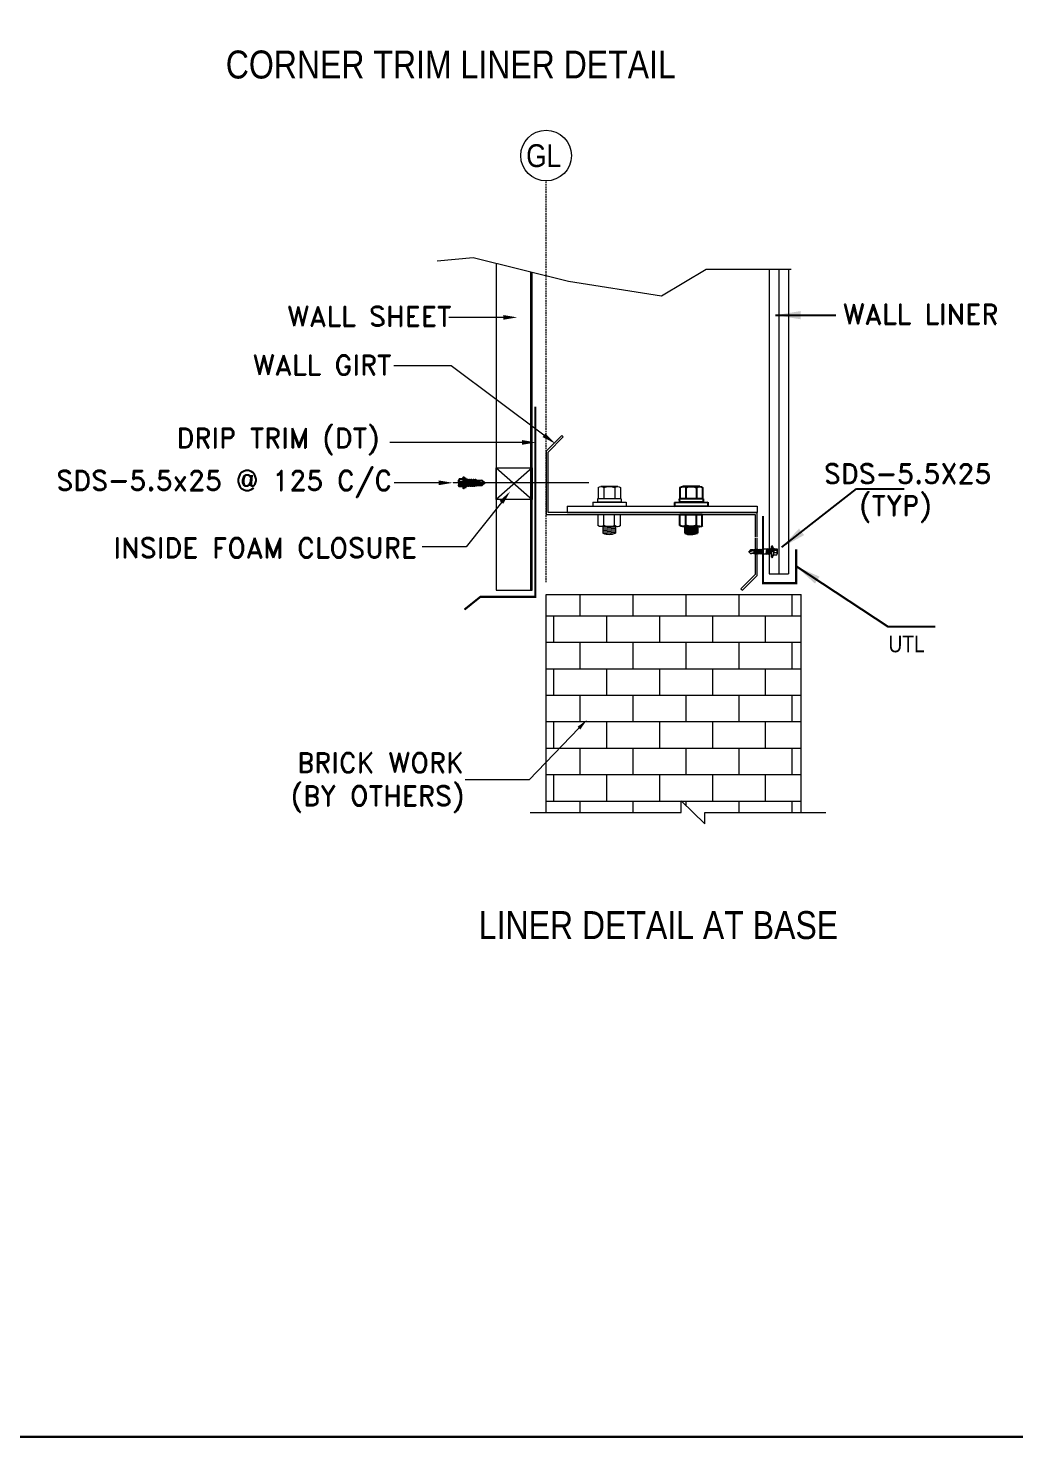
# Model space of a CAD drawing. Header units: millimetres. Extents: x 0 to 2669304, y -3314102 to 0.
# Drawn here: x 2470060 to 2479852, y -3314102 to -3300119 of the extents above; entities that cross this region are included whole.
import ezdxf

# ---------------------------------------------------------------- set-up
doc = ezdxf.new("R2010")
doc.units = ezdxf.units.MM
doc.header["$LTSCALE"] = 0.4
doc.header["$MEASUREMENT"] = 0
doc.linetypes.add('CONTIN', pattern=[0])
doc.linetypes.add('DASHED', pattern=[0.75, 0.5, -0.25])
for name, color, linetype in [('13', 7, 'CONTIN'), ('Dim', 7, 'Continuous'), ('Hatch-Solid', 252, 'Continuous'), ('M-Purlin', 213, 'Continuous'), ('MISCEL', 7, 'Continuous'), ('Seal-Text', 60, 'Continuous'), ('SHEETING', 150, 'Continuous'), ('Steel plate', 12, 'Continuous'), ('WallPanels', 86, 'Continuous')]:
    doc.layers.add(name, color=color, linetype=linetype)
for name, color, linetype, lineweight in [('Dimensions', 5, 'Continuous', 0), ('Outer Line', 1, 'Continuous', 30), ('TEXT', 7, 'Continuous', 13)]:
    doc.layers.add(name, color=color, linetype=linetype, lineweight=lineweight)
doc.styles.add('ROMAND', font='romand.shx')
doc.styles.get("Standard").update_dxf_attribs({"font": 'ARIALN.TTF'})
doc.styles.add('y', font='', dxfattribs={"height": 880})
doc.styles.get('y').set_extended_font_data('VNI-Helve-Condense')
doc.dimstyles.get("Standard").update_dxf_attribs({"dimtxt": 0.18, "dimasz": 500, "dimexe": 250, "dimexo": 250, "dimgap": 100, "dimtad": 1, "dimdec": 0, "dimzin": 0, "dimdsep": 46, "dimtxsty": 'y', "dimcen": 0.09, "dimadec": 0, "dimazin": 0, "dimtfac": 1, "dimtdec": 0, "dimtofl": 0, "dimtmove": 0, "dimatfit": 3, "dimfxl": 0, "dimtolj": 1, "dimtzin": 0, "dimarcsym": 0})

# ---------------------------------------------------------------- blocks, each defined once
blk = doc.blocks.new('A$C24BD43A9')
at = {"linetype": 'Continuous'}
h = blk.add_hatch(dxfattribs=at)
h.set_pattern_fill('ANSI31', color=256, scale=75, angle=55)
h.set_pattern_definition([(100, (-36221.796, -1829.82), (-9.2325727, -1.6279517), [])])
h.paths.add_polyline_path([(50, 149), (4, 145, 0.191433), (14, 55), (59, 59)])
for p, q in [((215, 239), (189, 236)), ((189, 236), (213, 0)), ((239, 3), (213, 0))]:
    blk.add_line(p, q, dxfattribs=at)
blk.add_arc((122, 112), 122, 164.4649, 207.8138, dxfattribs=at)
at = {"layer": 'MISCEL', "color": 7}
for p, q in [((215, 239), (239, 3)), ((244, 208), (219, 205)), ((236, 36), (219, 205)), ((261, 39), (244, 208)), ((324, 211), (245, 203)), ((50, 149), (4, 145)), ((61, 44), (49, 164)), ((55, 184), (134, 192)), ((58, 143), (138, 151)), ((134, 192), (149, 34)), ((232, 76), (223, 166)), ((328, 170), (249, 162)), ((345, 72), (333, 192)), ((59, 59), (14, 55)), ((52, 59), (40, 58)), ((66, 67), (145, 75)), ((70, 26), (149, 34)), ((261, 39), (236, 36)), ((336, 94), (256, 86)), ((340, 52), (261, 44))]:
    blk.add_line(p, q, dxfattribs=at)
at = {"layer": 'MISCEL', "color": 7, "extrusion": (0, 0, -1)}
for centre, major_axis, start_param, end_param in [((302, 187), (22.6, 22.6), -0.064482, 1.377108), ((81, 166), (22.6, 22.6), 3.137872, 4.579463), ((162, 115), (75.7, 75.7), 3.464789, 4.194261), ((233, 122), (75.7, 75.7), 0.320719, 1.050192), ((92, 49), (22.6, 22.6), 3.079587, 4.521178), ((313, 71), (22.6, 22.6), -0.006197, 1.435393)]:
    blk.add_ellipse(centre, major_axis=major_axis, ratio=1, start_param=start_param, end_param=end_param, dxfattribs=at)
blk = doc.blocks.new('A$C77624393')
at = {"layer": 'Hatch-Solid'}
h = blk.add_hatch(color=256, dxfattribs=at)
h.paths.add_polyline_path([(4.8, 6.73), (3.55, 6.73), (3.55, 3.83), (4.8, 3.83)])
h.paths.add_polyline_path([(4.8, 3.83), (3.55, 3.83), (3.55, 0.92), (4.8, 0.92)])
for p, q in [((3.55, 6.73), (4.8, 6.73)), ((4.8, 6.73), (4.8, 3.83))]:
    blk.add_line(p, q, dxfattribs=at)
at = {"layer": 'WallPanels'}
for p, q in [((0.01, 3.78), (0.01, 5.63)), ((0.01, 3.87), (0.01, 2.02)), ((2.76, 5.78), (2.76, 3.83)), ((2.76, 1.87), (2.76, 3.83)), ((3.55, 7.65), (3.26, 7.65)), ((3.55, 0), (3.26, 0)), ((3.55, 7.65), (3.55, 3.78)), ((3.55, 0), (3.55, 3.87)), ((3.55, 0.92), (4.8, 0.92)), ((4.8, 0.92), (4.8, 3.83))]:
    blk.add_line(p, q, dxfattribs=at)
for points in [[(0.38, 6.33, 0.178129), (0.26, 6.29, 0.103551), (0.11, 6.1, 0.06359), (0.03, 5.86, 0.049773), (0, 5.54, 0.049773), (0.03, 5.22, 0.06359), (0.11, 4.99, 0.103551), (0.26, 4.8, 0.178129), (0.38, 4.75, 0.266806), (0.28, 4.69, 0.072852), (0.11, 4.29, 0.03433), (0.03, 3.82, 0.00137), (0.03, 3.78)], [(0.38, 1.32, -0.178129), (0.26, 1.37, -0.103551), (0.11, 1.55, -0.06359), (0.03, 1.79, -0.049773), (0, 2.11, -0.049773), (0.03, 2.43, -0.06359), (0.11, 2.67, -0.103551), (0.26, 2.85, -0.178129), (0.38, 2.9, -0.266806), (0.28, 2.96, -0.072852), (0.11, 3.37, -0.03433), (0.03, 3.84, -0.00137), (0.03, 3.87)]]:
    blk.add_lwpolyline(points, format="xyb", dxfattribs=at)
for points in [[(2.77, 6.33), (0.38, 6.33)], [(0.38, 4.75), (2.76, 4.75)], [(0.38, 2.9), (2.76, 2.9)], [(2.77, 1.32), (0.38, 1.32)], [(4.8, 5.46), (4.87, 5.46), (5.16, 6.04), (5.66, 5.46)], [(4.8, 3.21), (4.97, 2.19)], [(4.8, 1.84), (4.97, 2.19)], [(4.87, 5.46), (5.44, 2.19)], [(4.97, 2.19), (5.44, 2.19), (5.93, 1.61), (6.22, 2.19)], [(5.16, 6.04), (5.93, 1.61)], [(5.66, 5.46), (6.12, 5.46), (6.41, 6.04), (6.91, 5.46)], [(5.66, 5.46), (6.22, 2.19)], [(6.12, 5.46), (6.69, 2.19)], [(6.22, 2.19), (6.69, 2.19), (7.18, 1.61), (7.47, 2.19)], [(6.41, 6.04), (7.18, 1.61)], [(6.91, 5.46), (7.37, 5.46), (7.67, 6.04), (8.16, 5.46), (8.63, 5.46), (8.92, 6.04), (9.41, 5.46), (9.88, 5.46), (10.17, 6.04), (10.66, 5.46), (11.29, 5.46), (11.46, 5.79), (11.74, 5.46), (12.05, 5.46)], [(6.91, 5.46), (7.47, 2.19)], [(7.37, 5.46), (7.94, 2.19)], [(7.47, 2.19), (7.94, 2.19), (8.43, 1.61), (8.72, 2.19), (9.19, 2.19), (9.68, 1.61), (9.98, 2.19), (10.44, 2.19), (10.94, 1.61), (11.23, 2.19), (12.05, 2.19)], [(7.67, 6.04), (8.43, 1.61)], [(8.16, 5.46), (8.72, 2.19)], [(8.63, 5.46), (9.19, 2.19)], [(8.92, 6.04), (9.68, 1.61)], [(9.41, 5.46), (9.98, 2.19)], [(9.88, 5.46), (10.44, 2.19)], [(10.17, 6.04), (10.94, 1.61)], [(10.66, 5.46), (11.23, 2.19)], [(11.74, 5.46), (11.62, 4.88), (11.29, 5.46)], [(11.46, 5.79), (11.62, 4.88)], [(12.05, 5.46), (15.54, 5.46)], [(12.05, 2.19), (15.54, 2.19)], [(17.17, 3.83), (12.37, 4.88)], [(15.54, 4.69), (12.37, 4.88)], [(15.54, 5.46), (17.17, 3.83), (15.54, 2.19)], [(15.54, 5.46), (15.54, 4.69)], [(15.54, 4.69), (17.17, 3.83)]]:
    blk.add_lwpolyline(points, dxfattribs=at)
for centre, radius, start, end in [((6.25, 5.92), 3.5, 155.32866, 182.22626), ((6.25, 1.74), 3.5, 177.77374, 204.67134), ((3.42, 7.35), 0.345, 117.40751, 175.17673), ((3.42, 0.31), 0.345, 184.82327, 242.59249), ((12.68, 3.94), 0.999, 108.26532, 242.53179), ((15.83, 10.16), 7.98, 243.08841, 267.85976)]:
    blk.add_arc(centre, radius, start, end, dxfattribs=at)

msp = doc.modelspace()

# ---------------------------------------------------------------- hatches: boundary and pattern name
at = {"lineweight": 9}
h = msp.add_hatch(dxfattribs=at)
h.set_pattern_fill('ANSI31', color=256, scale=104.721144, angle=139.28940686)
h.set_pattern_definition([(184.289407, (2473474.042, -3355737.276), (0.979069, -13.0534772), [])])
h.paths.add_polyline_path([(2475763.9547, -3305067.384), (2475763.9312, -3305131.9465, 0.1914333792), (2475889.8639, -3305131.0041), (2475889.887, -3305067.6614)])
h = msp.add_hatch(dxfattribs=at)
h.set_pattern_fill('AR-B816', color=8, scale=32.840321, style=0)
h.set_pattern_definition([(0, (5816056.97, -1301641.47), (0, 262.722566), []), (90, (5816056.97, -1301641.47), (-262.722566, 262.722566), [262.722566, -262.722566])])
h.paths.add_polyline_path([(2477730.511, -3305739.6315), (2475200.2858, -3305739.6315), (2475200.2858, -3307905.004), (2476539.9008, -3307905.004), (2476539.9008, -3307789.0634), (2476775.2794, -3308016.1718), (2476775.2794, -3307905.004), (2477730.511, -3307905.004)])
at = {"layer": 'Hatch-Solid', "lineweight": 9}
h = msp.add_hatch(color=256, dxfattribs=at)
h.paths.add_polyline_path([(2477432.5778, -3305262.7717), (2477442.031, -3305262.7717), (2477442.031, -3305315.8232), (2477432.5778, -3305315.8232)])
h.paths.add_polyline_path([(2477432.5778, -3305315.8232), (2477442.031, -3305315.8232), (2477442.031, -3305368.8747), (2477432.5778, -3305368.8747)])

# ---------------------------------------------------------------- linework, layer by layer
at = {"color": 3, "lineweight": 9}
for p, q in [((2477414.3295, -3302512.5058), (2477414.3295, -3305535.3426)), ((2477510.1137, -3302512.5058), (2477510.1137, -3305535.3426)), ((2477605.898, -3302512.5058), (2477605.898, -3305535.3426)), ((2477414.3295, -3305535.3426), (2477605.898, -3305535.3426)), ((2475200.2858, -3305739.6315), (2477730.511, -3305739.6315)), ((2475200.2858, -3307905.004), (2475200.2858, -3305739.6315)), ((2477730.511, -3307905.004), (2477730.511, -3305739.6315))]:
    msp.add_line(p, q, dxfattribs=at)
at = {"lineweight": 9}
for p, q in [((2475061.1911, -3304484.5808), (2474705.0155, -3304799.0264)), ((2474705.0155, -3304484.5808), (2475061.1911, -3304799.0264)), ((2475662.3481, -3304825.7745), (2475662.3481, -3304862.4196)), ((2475662.3538, -3304862.644), (2475993.8215, -3304862.6122)), ((2475993.8158, -3304825.6459), (2475993.8158, -3304862.2909))]:
    msp.add_line(p, q, dxfattribs=at)
at = {"color": 6, "lineweight": 9, "ltscale": 75}
msp.add_line((2475623.94, -3304631.9049), (2474276.2991, -3304631.9049), dxfattribs=at)
at = {"color": 8, "lineweight": 9}
for points in [[(2474119.2042, -3302427.8738), (2474475.3798, -3302394.6869), (2475422.443, -3302630.2297), (2476345.5068, -3302776.1974), (2476787.5826, -3302512.5058), (2477631.5869, -3302512.5058)], [(2475042.8627, -3307905.004), (2476539.9008, -3307905.004), (2476539.9008, -3307789.0634), (2476775.2794, -3308016.1718), (2476775.2794, -3307905.004), (2477976.8458, -3307905.004)]]:
    msp.add_lwpolyline(points, dxfattribs=at)
at = {"lineweight": 9}
msp.add_lwpolyline([(2474705.0155, -3304484.5808), (2475061.1911, -3304484.5808), (2475061.1911, -3304799.0264), (2474705.0155, -3304799.0264)], close=True, dxfattribs=at)
msp.add_arc((2475825.7119, -3304973.042), 170.492, 248.75434218, 292.10318745, dxfattribs=at)
at = {"layer": '13', "lineweight": 9}
msp.add_circle((2475200.4403, -3301384.5475), 251.4449, dxfattribs=at)
at = {"layer": 'Dim', "linetype": 'DASHED', "lineweight": 9, "ltscale": 80}
msp.add_line((2475200.4403, -3305618.4989), (2475200.4403, -3301635.9924), dxfattribs=at)
at = {"layer": 'Dimensions', "lineweight": 9}
for p, q in [((2474774.961, -3302989.9164), (2474234.1797, -3302989.9164)), ((2474258.2545, -3303472.4433), (2473688.6459, -3303472.4433)), ((2475178.8091, -3304159.4105), (2474258.2545, -3303472.4433)), ((2474960.8051, -3304231.1781), (2473649.5098, -3304231.1781)), ((2474134.9114, -3304632.0716), (2473691.6408, -3304632.0716)), ((2474756.8538, -3304826.2906), (2474405.4002, -3305268.2498)), ((2474405.4002, -3305268.2498), (2473970.1043, -3305268.2498)), ((2475526.0486, -3307067.2444), (2475033.0976, -3307579.4201)), ((2475033.0976, -3307579.4201), (2474395.705, -3307579.4201))]:
    msp.add_line(p, q, dxfattribs=at)
for points in [[(2474774.961, -3302966.645), (2474914.5892, -3302989.9164), (2474774.961, -3303013.1877)], [(2475192.7271, -3304140.7599), (2475290.7125, -3304242.9189), (2475164.891, -3304178.0611)], [(2474960.8051, -3304207.9068), (2475100.4333, -3304231.1781), (2474960.8051, -3304254.4495)], [(2474134.9114, -3304608.8002), (2474274.5396, -3304632.0716), (2474134.9114, -3304655.3429)], [(2474738.6395, -3304811.8063), (2474843.7597, -3304717.0048), (2474775.0681, -3304840.7749)], [(2475539.8664, -3307080.5436), (2475605.8437, -3306984.3374), (2475512.2307, -3307053.9453)]]:
    msp.add_solid(points, dxfattribs=at)
at = {"layer": 'M-Purlin', "lineweight": 9}
for points in [[(2477295.5907, -3305172.9148), (2477295.5907, -3304925.226), (2475221.3918, -3304925.226), (2475221.3918, -3304326.3108), (2475370.8123, -3304176.8904), (2475355.9973, -3304162.0754), (2475200.4403, -3304317.6324), (2475200.4403, -3304317.6324), (2475200.4403, -3304946.1775), (2477274.6392, -3304946.1775), (2477274.6392, -3305172.9148)], [(2477274.6392, -3305182.724), (2477274.6392, -3305543.2953), (2477133.8972, -3305684.0374), (2477148.7121, -3305698.8523), (2477295.5907, -3305551.9737), (2477295.5907, -3305182.724)], [(2477274.6392, -3305182.724), (2477274.6392, -3305543.2953), (2477133.8972, -3305684.0374), (2477148.7121, -3305698.8523), (2477295.5907, -3305551.9737), (2477295.5907, -3305182.724)]]:
    msp.add_lwpolyline(points, dxfattribs=at)
at = {"layer": 'MISCEL', "color": 7, "lineweight": 9}
for p, q in [((2475716.6313, -3304679.2578), (2475716.6616, -3304790.1022)), ((2475911.5935, -3304668.2659), (2475743.6825, -3304668.312)), ((2475774.3499, -3304678.4327), (2475774.3805, -3304790.0762)), ((2475880.9316, -3304678.4034), (2475880.9622, -3304790.047)), ((2475938.639, -3304679.1867), (2475938.6693, -3304790.0311)), ((2475662.3481, -3304825.7745), (2475993.8158, -3304825.6459)), ((2475946.7926, -3304790.0391), (2475709.3511, -3304790.1042)), ((2475709.3511, -3304790.1042), (2475709.3607, -3304825.2931)), ((2475946.8022, -3304825.2281), (2475709.3607, -3304825.2931)), ((2475890.2731, -3304825.2334), (2475764.3663, -3304825.2679)), ((2475946.8043, -3304790.0289), (2475946.814, -3304825.2179)), ((2475716.0669, -3305056.3401), (2475716.3111, -3304945.4959)), ((2475716.3111, -3304945.4959), (2475938.3183, -3304945.9849)), ((2475773.7839, -3305057.2765), (2475774.0298, -3304945.6332)), ((2475880.3653, -3305057.5113), (2475880.6112, -3304945.868)), ((2475938.0741, -3305056.8393), (2475938.3182, -3304945.9951)), ((2475911.0076, -3305067.7079), (2475743.097, -3305067.338)), ((2475763.9547, -3305067.384), (2475763.9312, -3305131.9465)), ((2475889.887, -3305067.6614), (2475889.8639, -3305131.0041)), ((2475889.8835, -3305077.3744), (2475889.8773, -3305094.2725))]:
    msp.add_line(p, q, dxfattribs=at)
at = {"layer": 'MISCEL', "color": 7, "lineweight": 9, "extrusion": (0, 0, -1)}
for centre, major_axis, start_param, end_param in [((2475745.9655, -3304712.893), (31.5581, 31.5581), -1.5356098973, -0.0940192947), ((2475827.679, -3304817.9886), (-105.6405, 105.6405), 0.4203878006, 1.1498605253), ((2475909.3232, -3304712.8381), (31.5581, 31.5581), -1.4773250333, -0.0357344306), ((2475745.4659, -3305022.7614), (-31.5581, 31.5581), 3.2375407546, 4.6791313571), ((2475827.382, -3304917.8237), (105.6405, 105.6405), 1.9936609345, 2.7231336592), ((2475908.8233, -3305023.1315), (-31.5581, 31.5581), 3.1792558904, 4.6208464931)]:
    msp.add_ellipse(centre, major_axis=major_axis, ratio=1, start_param=start_param, end_param=end_param, dxfattribs=at)
at = {"layer": 'Outer Line'}
msp.add_lwpolyline([(2169346.6817, -3073386.0148), (2669303.996, -3073386.0148), (2669303.996, -3314102.072), (2169346.6817, -3314102.072)], close=True, dxfattribs=at)
at = {"layer": 'Seal-Text', "lineweight": 9}
for p, q in [((2474705.0155, -3302451.7993), (2474705.0155, -3305698.2788)), ((2475047.2282, -3305698.2788), (2475047.2282, -3302536.9106)), ((2475061.1911, -3305698.2788), (2475061.1911, -3302540.3832)), ((2474705.0155, -3305698.2788), (2475061.1911, -3305698.2788))]:
    msp.add_line(p, q, dxfattribs=at)
at = {"layer": 'SHEETING', "lineweight": 9, "const_width": 20.9365}
for points in [[(2475094.3942, -3303874.9542), (2475094.3942, -3305764.445), (2474547.0445, -3305764.445), (2474390.1792, -3305890.4368)], [(2477352.7319, -3304960.5442), (2477352.7319, -3305628.6498), (2477682.2213, -3305628.6498), (2477682.2213, -3305292.8999)]]:
    msp.add_lwpolyline(points, dxfattribs=at)
at = {"layer": 'Steel plate', "lineweight": 9}
for p, q in [((2475409.9554, -3304862.3715), (2475409.9554, -3304925.226)), ((2475409.9554, -3304862.3715), (2477295.5907, -3304862.3715)), ((2477295.5907, -3304862.3715), (2477295.5907, -3304925.226)), ((2475409.9554, -3304925.226), (2477295.5907, -3304925.226))]:
    msp.add_line(p, q, dxfattribs=at)
at = {"layer": 'WallPanels', "lineweight": 9}
for p, q in [((2477432.5778, -3305262.7717), (2477432.5778, -3305368.8747)), ((2477442.031, -3305262.7717), (2477432.5778, -3305262.7717)), ((2477442.031, -3305259.3103), (2477442.031, -3305315.8232)), ((2477442.031, -3305259.3103), (2477445.4898, -3305259.3103)), ((2477354.3518, -3305292.3252), (2477348.4018, -3305338.4432)), ((2477391.053, -3305292.3252), (2477354.3518, -3305292.3252)), ((2477355.5101, -3305338.4432), (2477355.5101, -3305292.3252)), ((2477355.5101, -3305338.4432), (2477385.012, -3305338.4432)), ((2477385.012, -3305338.4432), (2477391.053, -3305292.3252)), ((2477442.031, -3305368.8747), (2477432.5778, -3305368.8747)), ((2477442.031, -3305368.8747), (2477432.5778, -3305368.8747)), ((2477442.031, -3305372.3361), (2477442.031, -3305315.8232)), ((2477442.031, -3305319.608), (2477442.031, -3305315.8232)), ((2477442.031, -3305372.3361), (2477445.4898, -3305372.3361)), ((2477493.9343, -3305315.8232), (2477493.9343, -3305294.1665)), ((2477493.9343, -3305315.8232), (2477493.9343, -3305337.4799))]:
    msp.add_line(p, q, dxfattribs=at)
for points in [[(2477455.8023, -3305315.8232), (2477455.8023, -3305281.8106), (2477460.2976, -3305281.8106), (2477460.2976, -3305315.8232)], [(2477230.1719, -3305298.4551), (2477212.8038, -3305315.8232), (2477230.1719, -3305333.1913)], [(2477212.8038, -3305315.8232), (2477259.2807, -3305304.585)], [(2477230.1719, -3305306.6283), (2477212.8038, -3305315.8232)], [(2477311.3639, -3305298.4551), (2477306.3783, -3305298.4551), (2477303.2964, -3305292.3252), (2477298.0824, -3305298.4551), (2477293.0968, -3305298.4551), (2477290.015, -3305292.3252), (2477284.8009, -3305298.4551), (2477279.8154, -3305298.4551), (2477276.7335, -3305292.3252), (2477271.5195, -3305298.4551), (2477264.7759, -3305298.4551), (2477263.0002, -3305294.9232), (2477259.996, -3305298.4551), (2477230.1719, -3305298.4551)], [(2477230.1719, -3305298.4551), (2477230.1719, -3305306.6283)], [(2477230.1719, -3305306.6283), (2477259.2807, -3305304.585)], [(2477305.3228, -3305333.1913), (2477300.3372, -3305333.1913), (2477295.1232, -3305339.3212), (2477292.0413, -3305333.1913), (2477287.0558, -3305333.1913), (2477281.8417, -3305339.3212), (2477278.7599, -3305333.1913), (2477273.7743, -3305333.1913), (2477268.5603, -3305339.3212), (2477265.4784, -3305333.1913), (2477230.1719, -3305333.1913)], [(2477259.996, -3305298.4551), (2477261.3199, -3305304.585), (2477264.7759, -3305298.4551)], [(2477263.0002, -3305294.9232), (2477261.3199, -3305304.585)], [(2477271.5195, -3305298.4551), (2477265.4784, -3305333.1913)], [(2477276.7335, -3305292.3252), (2477268.5603, -3305339.3212)], [(2477279.8154, -3305298.4551), (2477273.7743, -3305333.1913)], [(2477284.8009, -3305298.4551), (2477278.7599, -3305333.1913)], [(2477290.015, -3305292.3252), (2477281.8417, -3305339.3212)], [(2477293.0968, -3305298.4551), (2477287.0558, -3305333.1913)], [(2477298.0824, -3305298.4551), (2477292.0413, -3305333.1913)], [(2477303.2964, -3305292.3252), (2477295.1232, -3305339.3212)], [(2477306.3783, -3305298.4551), (2477300.3372, -3305333.1913)], [(2477311.3639, -3305298.4551), (2477305.3228, -3305333.1913)], [(2477318.6043, -3305333.1913), (2477313.6187, -3305333.1913), (2477308.4047, -3305339.3212), (2477305.3228, -3305333.1913)], [(2477316.5779, -3305292.3252), (2477308.4047, -3305339.3212)], [(2477324.6453, -3305298.4551), (2477319.6598, -3305298.4551), (2477316.5779, -3305292.3252), (2477311.3639, -3305298.4551)], [(2477319.6598, -3305298.4551), (2477313.6187, -3305333.1913)], [(2477324.6453, -3305298.4551), (2477318.6043, -3305333.1913)], [(2477331.8857, -3305333.1913), (2477326.9002, -3305333.1913), (2477321.6861, -3305339.3212), (2477318.6043, -3305333.1913)], [(2477329.8593, -3305292.3252), (2477321.6861, -3305339.3212)], [(2477337.9268, -3305298.4551), (2477332.9412, -3305298.4551), (2477329.8593, -3305292.3252), (2477324.6453, -3305298.4551)], [(2477352.8694, -3305333.1908), (2477348.4018, -3305338.4432), (2477345.7613, -3305333.1913), (2477340.1816, -3305333.1913), (2477334.9676, -3305339.3212), (2477331.8857, -3305333.1913)], [(2477343.1408, -3305292.3252), (2477334.9676, -3305339.3212)], [(2477351.3348, -3305298.4551), (2477346.2227, -3305298.4551), (2477343.1408, -3305292.3252), (2477337.9268, -3305298.4551)], [(2477346.2227, -3305298.4551), (2477340.1816, -3305333.1913)], [(2477345.7613, -3305333.1913), (2477351.3348, -3305298.4551)], [(2477351.3348, -3305298.4551), (2477354.3518, -3305292.3252)], [(2477355.5101, -3305298.4551), (2477352.8694, -3305333.1908)], [(2477355.5101, -3305338.4432), (2477352.8694, -3305333.1908)], [(2477398.2934, -3305338.4432), (2477393.3079, -3305338.4432), (2477388.0939, -3305344.5731), (2477385.012, -3305338.4432)], [(2477396.2671, -3305286.1953), (2477388.0939, -3305344.5731)], [(2477404.3345, -3305292.3252), (2477399.3489, -3305292.3252), (2477396.2671, -3305286.1953), (2477391.053, -3305292.3252)], [(2477399.3489, -3305292.3252), (2477393.3079, -3305338.4432)], [(2477404.3345, -3305292.3252), (2477398.2934, -3305338.4432)], [(2477411.5749, -3305338.4432), (2477406.5893, -3305338.4432), (2477401.3753, -3305344.5731), (2477398.2934, -3305338.4432)], [(2477409.5485, -3305286.1953), (2477401.3753, -3305344.5731)], [(2477417.7425, -3305292.3252), (2477412.6304, -3305292.3252), (2477409.5485, -3305286.1953), (2477404.3345, -3305292.3252)], [(2477412.6304, -3305292.3252), (2477406.5893, -3305338.4432)], [(2477412.6304, -3305292.3252), (2477406.5893, -3305338.4432)], [(2477417.616, -3305292.3252), (2477411.5749, -3305338.4432)], [(2477433.6044, -3305338.4432), (2477419.8708, -3305338.4432), (2477414.6568, -3305344.5731), (2477411.5749, -3305338.4432)], [(2477422.83, -3305286.1953), (2477414.6568, -3305344.5731)], [(2477431.6042, -3305292.3252), (2477425.9119, -3305292.3252), (2477422.83, -3305286.1953), (2477417.616, -3305292.3252)], [(2477425.9119, -3305292.3252), (2477419.8708, -3305338.4432)], [(2477455.8023, -3305315.8232), (2477455.8023, -3305349.8358), (2477460.2976, -3305349.8358), (2477460.2976, -3305315.8232)], [(2477460.2976, -3305285.9817), (2477489.5168, -3305285.9817)], [(2477489.5168, -3305304.4545), (2477460.2976, -3305304.4545)], [(2477489.5168, -3305327.192), (2477460.2976, -3305327.192)], [(2477460.2976, -3305345.6647), (2477489.5168, -3305345.6647)]]:
    msp.add_lwpolyline(points, dxfattribs=at)
for points in [[(2477489.5168, -3305285.9817, -0.1781289172), (2477491.0305, -3305286.5387, -0.1035505941), (2477492.6954, -3305288.687, -0.0635896634), (2477493.6388, -3305291.4783, -0.0497731345), (2477494.0121, -3305295.2181, -0.0497731345), (2477493.6388, -3305298.9579, -0.0635896634), (2477492.6954, -3305301.7492, -0.1035505941), (2477491.0305, -3305303.8975, -0.1781289172), (2477489.5168, -3305304.4545, -0.2668059522), (2477490.7989, -3305305.191, -0.072852256), (2477492.6954, -3305309.9061, -0.0343301838), (2477493.6296, -3305315.4033, -0.0013696464), (2477493.6705, -3305315.8232, -0.0013696464)], [(2477489.5168, -3305345.6647, 0.1781289172), (2477491.0305, -3305345.1077, 0.1035505941), (2477492.6954, -3305342.9594, 0.0635896634), (2477493.6388, -3305340.1681, 0.0497731345), (2477494.0121, -3305336.4283, 0.0497731345), (2477493.6388, -3305332.6885, 0.0635896634), (2477492.6954, -3305329.8972, 0.1035505941), (2477491.0305, -3305327.7489, 0.1781289172), (2477489.5168, -3305327.192, 0.2668059522), (2477490.7989, -3305326.4554, 0.072852256), (2477492.6954, -3305321.7403, 0.0343301838), (2477493.6296, -3305316.2431, 0.0013696464), (2477493.6705, -3305315.8232, 0.0013696464)]]:
    msp.add_lwpolyline(points, format="xyb", dxfattribs=at)
for centre, radius, start, end in [((2477443.5346, -3305265.265), 6.2675, 25.67096667, 71.82267515), ((2477350.8293, -3305300.0004), 105.2429, 4.10433414, 20.84538448), ((2477227.2972, -3305267.3592), 65.8948, 272.50031635, 300.60878949), ((2477255.9556, -3305314.6595), 10.609, 297.46820969, 71.73467512), ((2477443.5346, -3305366.3814), 6.2675, 288.17732485, 334.32903333), ((2477350.8293, -3305331.6461), 105.2429, 339.15461552, 355.89566586)]:
    msp.add_arc(centre, radius, start, end, dxfattribs=at)

# ---------------------------------------------------------------- block references
at = {"lineweight": 9}
for name, p, xscale, yscale, zscale, rotation in [('A$C77624393', (2474335.1071, -3304574.8696), -14.90475158471438, 14.90475158474653, 14.90475158473469, 180), ('A$C24BD43A9', (2476777.026, -3305157.9678), 1.396281916078069, 1.396281916078069, 1.396281916078069, 84.28940685871231)]:
    msp.add_blockref(name, p, dxfattribs=dict(at, xscale=xscale, yscale=yscale, zscale=zscale, rotation=rotation))

# ---------------------------------------------------------------- texts
at = {"color": 2, "lineweight": 9}
msp.add_text('CORNER TRIM LINER DETAIL', height=277.405008, dxfattribs=at).set_placement((2472021.1991, -3300618.5596))
at = {"color": 2, "lineweight": 9, "insert": (2478778.1275, -3306232.3371), "char_height": 166.44301, "attachment_point": 5}
msp.add_mtext('\\A1;UTL', dxfattribs=at)
at = {"color": 2, "lineweight": 9, "insert": (2474531.7106, -3309024.3098), "char_height": 277.405008, "width": 8005.768079, "attachment_point": 4}
msp.add_mtext('\\A1;LINER DETAIL AT BASE', dxfattribs=at)
at = {"layer": '13', "lineweight": 9}
msp.add_text('GL', height=226.30121, dxfattribs=at).set_placement((2475002.8821, -3301497.6981))
at = {"layer": 'TEXT', "lineweight": 9, "char_height": 196.992, "attachment_point": 6, "style": 'ROMAND'}
for s, insert in [('\\A1;WALL SHEET', (2474260.1365, -3302979.6093)), ('\\A1;WALL LINER', (2479688.7079, -3302958.2235)), ('\\A1;WALL GIRT', (2473664.8834, -3303462.9927)), ('\\A1;DRIP TRIM (DT)', (2473541.228, -3304220.871)), ('\\A1;SDS-5.5X25', (2479620.0808, -3304541.7114)), ('\\A1;SDS-5.5x25 @ 125 C/C', (2473672.8681, -3304642.0006)), ('\\A1;(TYP)', (2479021.0808, -3304891.4446)), ('\\A1;INSIDE FOAM CLOSURE', (2473918.8988, -3305278.1789)), ('\\A1;BRICK WORK \\P(BY OTHERS)', (2474383.8294, -3307607.3184))]:
    msp.add_mtext(s, dxfattribs=dict(at, insert=insert))

# ---------------------------------------------------------------- leaders
at = {"color": 3, "lineweight": 9}
msp.add_leader([(2477477.9706, -3302968.0925), (2478074.5912, -3302968.0925)], dimstyle='Standard', override={"dimasz": 250, "dimgap": 17}, dxfattribs=at)
at = {"color": 2, "lineweight": 9}
for points in [[(2477538.6026, -3305272.555), (2478282.252, -3304693.3516), (2478753.2197, -3304693.1634)], [(2477682.2213, -3305460.7749), (2478592.2986, -3306057.9773), (2479063.2663, -3306057.7892)]]:
    msp.add_leader(points, dimstyle='Standard', override={"dimasz": 250, "dimgap": 15}, dxfattribs=at)

doc.saveas('drawing.dxf')
